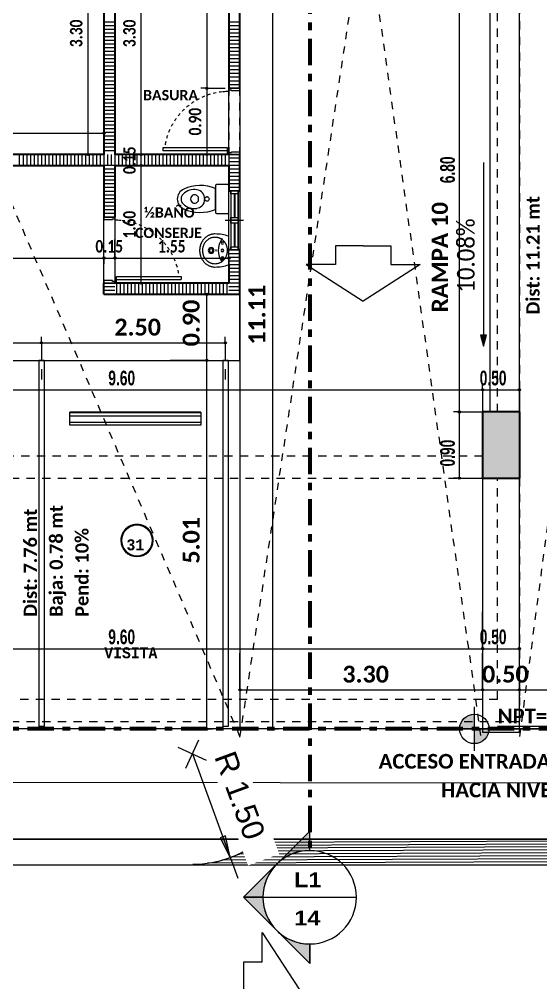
# Model space of a CAD drawing. Header units: metres. Extents: x -144 to 1000, y -717 to 29.
# Drawn here: x 233.4 to 240.49, y -574.98 to -561.88 of the extents above; entities that cross this region are included whole.
import ezdxf

# ---------------------------------------------------------------- set-up
doc = ezdxf.new("R2010")
doc.units = ezdxf.units.M
for name, pattern in [('Basculante', [0.11625, 0.075, -0.04125]), ('basculante modificado', [0.18, 0.1125, -0.0675]), ('Dash Dot 3_16_', [0.595313, 0.357187, -0.119063, 0, -0.119063]), ('Derribado', [0.36, 0.24, -0.12]), ('Trazo', [0.45, 0.225, -0.225])]:
    doc.linetypes.add(name, pattern=pattern)
doc.layers.get('0').update_dxf_attribs({"color": 1})
for name, color, linetype, lineweight in [('A-ANNO-DIMS', 1, 'Continuous', 9), ('A-DETL', 1, 'Continuous', 9), ('A-DETL-GENF', 1, 'Continuous', 9), ('A-DETL-THIN', 1, 'Continuous', 9), ('A-DOOR', 1, 'Continuous', 9), ('A-DOOR-FRAM', 1, 'Continuous', 9), ('A-DOOR-HDLN', 1, 'Trazo', 20), ('A-FLOR', 2, 'Continuous', 9), ('A-GLAZ', 1, 'Continuous', 9), ('A-WALL', 4, 'Continuous', 9), ('C-PRKG', 2, 'Continuous', 9), ('G-ANNO-DIMS', 1, 'Continuous', 9), ('G-ANNO-SYMB', 1, 'Continuous', 9), ('G-ANNO-TEXT', 2, 'Continuous', 9), ('P-SANR-FIXT', 1, 'Continuous', 9), ('S-COLS', 7, 'Continuous', 9)]:
    doc.layers.add(name, color=color, linetype=linetype, lineweight=lineweight)
doc.layers.add('A-WALL-PATT', color=7, linetype='Continuous', lineweight=35, true_color=0x9c9c9c)
doc.styles.add('Arial Black', font='', dxfattribs={"height": 0.15})
doc.styles.add('Arial_1', font='arial.ttf', dxfattribs={"height": 0.132717})
doc.styles.add('Britannic Bold_B_3', font='', dxfattribs={"width": 0.7})
doc.styles.add('Calibri', font='calibri.ttf', dxfattribs={"width": 0.9, "height": 0.24})
doc.styles.add('Calibri_B', font='calibrib.ttf', dxfattribs={"height": 0.165})
doc.styles.add('Calibri_B_10', font='calibrib.ttf', dxfattribs={"width": 0.8, "height": 0.17})
doc.styles.add('Calibri_B_2', font='calibrib.ttf', dxfattribs={"height": 0.135})
doc.styles.add('Calibri_B_3', font='calibrib.ttf', dxfattribs={"height": 0.15})
doc.styles.add('Calibri_B_5', font='calibrib.ttf', dxfattribs={"height": 0.66})
doc.styles.add('Calibri_B_8', font='calibrib.ttf', dxfattribs={"height": 0.9})
doc.styles.add('Courier New_B', font='courbd.ttf', dxfattribs={"height": 0.1125})
doc.styles.get('Arial Black').set_extended_font_data('Arial Black')
doc.styles.get('Britannic Bold_B_3').set_extended_font_data('Britannic Bold', bold=True)

# ---------------------------------------------------------------- blocks, each defined once
blk = doc.blocks.new('W')
at = {"layer": 'A-ANNO-DIMS', "lineweight": 25}
h = blk.add_hatch(color=256, dxfattribs=at)
edge = h.paths.add_edge_path()
edge.add_arc((233.448, -501.305), 0.015, 0, 360)
h = blk.add_hatch(color=256, dxfattribs=at)
edge = h.paths.add_edge_path()
edge.add_arc((233.448, -501.305), 0.015, 0, 360)
h = blk.add_hatch(color=256, dxfattribs=at)
edge = h.paths.add_edge_path()
edge.add_arc((232.049, -501.915), 0.015, 0, 360)
h = blk.add_hatch(color=256, dxfattribs=at)
edge = h.paths.add_edge_path()
edge.add_arc((231.833, -502.205), 0.015, 0, 360)
h = blk.add_hatch(color=256, dxfattribs=at)
edge = h.paths.add_edge_path()
edge.add_arc((232.557, -502.205), 0.015, 0, 360)
h = blk.add_hatch(color=256, dxfattribs=at)
edge = h.paths.add_edge_path()
edge.add_arc((232.557, -502.205), 0.015, 0, 360)
h = blk.add_hatch(color=256, dxfattribs=at)
edge = h.paths.add_edge_path()
edge.add_arc((233.448, -502.205), 0.015, 0, 360)
h = blk.add_hatch(color=256, dxfattribs=at)
edge = h.paths.add_edge_path()
edge.add_arc((232.557, -502.355), 0.015, 0, 360)
h = blk.add_hatch(color=256, dxfattribs=at)
edge = h.paths.add_edge_path()
edge.add_arc((232.557, -502.355), 0.015, 0, 360)
h = blk.add_hatch(color=256, dxfattribs=at)
edge = h.paths.add_edge_path()
edge.add_arc((232.049, -503.613), 0.015, 0, 360)
h = blk.add_hatch(color=256, dxfattribs=at)
edge = h.paths.add_edge_path()
edge.add_arc((232.049, -503.613), 0.015, 0, 360)
h = blk.add_hatch(color=256, dxfattribs=at)
edge = h.paths.add_edge_path()
edge.add_arc((232.199, -503.613), 0.015, 0, 360)
h = blk.add_hatch(color=256, dxfattribs=at)
edge = h.paths.add_edge_path()
edge.add_arc((232.199, -503.613), 0.015, 0, 360)
h = blk.add_hatch(color=256, dxfattribs=at)
edge = h.paths.add_edge_path()
edge.add_arc((233.749, -503.613), 0.015, 0, 360)
h = blk.add_hatch(color=256, dxfattribs=at)
edge = h.paths.add_edge_path()
edge.add_arc((232.557, -503.955), 0.015, 0, 360)
at = {"layer": 'A-ANNO-DIMS', "lineweight": 25, "true_color": 0x004080}
h = blk.add_hatch(color=156, dxfattribs=at)
edge = h.paths.add_edge_path()
edge.add_arc((233.448, -504.105), 0.015, 0, 360)
h = blk.add_hatch(color=156, dxfattribs=at)
edge = h.paths.add_edge_path()
edge.add_arc((231.199, -504.766), 0.015, 0, 360)
h = blk.add_hatch(color=156, dxfattribs=at)
edge = h.paths.add_edge_path()
edge.add_arc((231.199, -504.766), 0.015, 0, 360)
h = blk.add_hatch(color=156, dxfattribs=at)
edge = h.paths.add_edge_path()
edge.add_arc((233.699, -504.766), 0.015, 0, 360)
h = blk.add_hatch(color=156, dxfattribs=at)
edge = h.paths.add_edge_path()
edge.add_arc((233.448, -505.005), 0.015, 0, 360)
h = blk.add_hatch(color=156, dxfattribs=at)
edge = h.paths.add_edge_path()
edge.add_arc((233.448, -505.005), 0.015, 0, 360)
at = {"layer": 'A-ANNO-DIMS', "lineweight": 25, "true_color": 0x00592d}
h = blk.add_hatch(color=118, dxfattribs=at)
edge = h.paths.add_edge_path()
edge.add_arc((237.199, -505.404), 0.015, 0, 360)
h = blk.add_hatch(color=118, dxfattribs=at)
edge = h.paths.add_edge_path()
edge.add_arc((237.199, -505.404), 0.015, 0, 360)
h = blk.add_hatch(color=118, dxfattribs=at)
edge = h.paths.add_edge_path()
edge.add_arc((237.699, -505.404), 0.015, 0, 360)
h = blk.add_hatch(color=118, dxfattribs=at)
edge = h.paths.add_edge_path()
edge.add_arc((236.881, -505.706), 0.015, 0, 360)
h = blk.add_hatch(color=118, dxfattribs=at)
edge = h.paths.add_edge_path()
edge.add_arc((236.881, -505.706), 0.015, 0, 360)
h = blk.add_hatch(color=118, dxfattribs=at)
edge = h.paths.add_edge_path()
edge.add_arc((236.881, -506.606), 0.015, 0, 360)
h = blk.add_hatch(color=118, dxfattribs=at)
edge = h.paths.add_edge_path()
edge.add_arc((237.199, -508.924), 0.015, 0, 360)
h = blk.add_hatch(color=118, dxfattribs=at)
edge = h.paths.add_edge_path()
edge.add_arc((237.199, -508.924), 0.015, 0, 360)
h = blk.add_hatch(color=118, dxfattribs=at)
edge = h.paths.add_edge_path()
edge.add_arc((237.699, -508.924), 0.015, 0, 360)
at = {"layer": 'A-ANNO-DIMS', "lineweight": 25, "true_color": 0x004080}
h = blk.add_hatch(color=156, dxfattribs=at)
edge = h.paths.add_edge_path()
edge.add_arc((233.899, -509.484), 0.015, 0, 360)
h = blk.add_hatch(color=156, dxfattribs=at)
edge = h.paths.add_edge_path()
edge.add_arc((237.199, -509.484), 0.015, 0, 360)
h = blk.add_hatch(color=156, dxfattribs=at)
edge = h.paths.add_edge_path()
edge.add_arc((237.199, -509.484), 0.015, 0, 360)
h = blk.add_hatch(color=156, dxfattribs=at)
edge = h.paths.add_edge_path()
edge.add_arc((237.699, -509.484), 0.015, 0, 360)
h = blk.add_hatch(color=156, dxfattribs=at)
edge = h.paths.add_edge_path()
edge.add_arc((237.699, -509.484), 0.015, 0, 360)
h = blk.add_hatch(color=156, dxfattribs=at)
edge = h.paths.add_edge_path()
edge.add_arc((233.448, -510.015), 0.015, 0, 360)
h = blk.add_hatch(color=156, dxfattribs=at)
edge = h.paths.add_edge_path()
edge.add_arc((234.344, -510.015), 0.015, 0, 360)
at = {"layer": 'A-ANNO-DIMS'}
blk.add_hatch(color=256, dxfattribs=at).paths.add_polyline_path([(233.768, -511.764), (233.702, -511.468), (233.628, -511.496)])
at = {"layer": 'G-ANNO-DIMS'}
blk.add_hatch(color=256, dxfattribs=at).paths.add_polyline_path([(237.21, -504.812), (237.25, -504.662), (237.17, -504.662)])
h = blk.add_hatch(color=256, dxfattribs=at)
edge = h.paths.add_edge_path()
edge.add_line((237.086, -510.015), (236.886, -510.015))
edge.add_arc((237.086, -510.015), 0.2, 90, 180, ccw=False)
edge.add_line((237.086, -509.815), (237.086, -510.015))
h = blk.add_hatch(color=256, dxfattribs=at)
edge = h.paths.add_edge_path()
edge.add_line((237.086, -510.015), (237.286, -510.015))
edge.add_arc((237.086, -510.015), 0.2, 270, 360, ccw=False)
edge.add_line((237.086, -510.215), (237.086, -510.015))
at = {"layer": 'G-ANNO-SYMB'}
h = blk.add_hatch(color=256, dxfattribs=at)
edge = h.paths.add_edge_path()
edge.add_line((234.421, -511.832), (234.847, -511.406))
edge.add_line((234.847, -511.406), (234.847, -511.668))
edge.add_arc((234.847, -512.304), 0.636, 90, 132.0784)
h = blk.add_hatch(color=256, dxfattribs=at)
edge = h.paths.add_edge_path()
edge.add_arc((234.847, -512.304), 0.635, 135, 180)
edge.add_line((234.212, -512.304), (233.949, -512.304))
edge.add_line((233.949, -512.304), (234.398, -511.855))
h = blk.add_hatch(color=256, dxfattribs=at)
edge = h.paths.add_edge_path()
edge.add_line((234.398, -512.753), (233.949, -512.304))
edge.add_line((233.949, -512.304), (234.212, -512.304))
edge.add_arc((234.847, -512.304), 0.635, 180, 225)
h = blk.add_hatch(color=256, dxfattribs=at)
edge = h.paths.add_edge_path()
edge.add_arc((234.847, -512.304), 0.636, 227.9216, 270)
edge.add_line((234.847, -512.94), (234.847, -513.202))
edge.add_line((234.847, -513.202), (234.421, -512.776))
at = {"layer": 'S-COLS', "true_color": 0x5b5b5b}
h = blk.add_hatch(color=251, dxfattribs=at)
h.paths.add_polyline_path([(219.399, -506.606), (219.899, -506.606), (219.899, -505.706), (219.399, -505.706), (219.399, -506.241)])
h.paths.add_polyline_path([(237.699, -506.606), (237.699, -505.706), (237.199, -505.706), (237.199, -506.606)])
h.paths.add_polyline_path([(227.249, -506.606), (227.599, -506.606), (227.599, -505.706), (227.099, -505.706), (227.099, -506.606)])
h.paths.add_polyline_path([(227.099, -498.906), (227.599, -498.906), (227.599, -498.006), (227.099, -498.006), (227.099, -498.906)])
h.paths.add_polyline_path([(219.899, -498.906), (219.899, -498.206), (219.399, -498.206), (219.399, -498.906)])
h.paths.add_polyline_path([(237.299, -498.906), (237.699, -498.905), (237.699, -498.206), (237.299, -498.206), (237.299, -498.905)])
h.paths.add_polyline_path([(225.299, -498.906), (225.299, -498.906), (225.299, -498.406), (223.599, -498.406), (223.599, -496.256), (225.299, -496.256), (225.299, -495.756), (223.299, -495.756), (223.299, -498.906)])
h.paths.add_polyline_path([(233.899, -498.906), (233.899, -495.756), (233.399, -495.756), (233.399, -498.906), (233.899, -498.906)])
h.paths.add_polyline_path([(227.599, -496.656), (227.599, -495.756), (227.099, -495.756), (227.099, -496.656)])
h.paths.add_polyline_path([(219.399, -496.456), (219.899, -496.456), (219.899, -495.755), (219.399, -495.755)])
h.paths.add_polyline_path([(237.299, -496.456), (237.699, -496.456), (237.699, -495.755), (237.299, -495.756)])
h.paths.add_polyline_path([(237.199, -487.756), (237.699, -487.756), (237.699, -486.856), (237.199, -486.856)])
at = {"layer": 'A-ANNO-DIMS'}
for p, q in [((231.833, -502.205), (231.833, -498.906)), ((232.557, -502.205), (232.557, -498.906)), ((233.448, -498.906), (233.448, -501.305)), ((233.448, -501.305), (233.368, -501.305)), ((233.448, -501.305), (233.368, -501.305)), ((233.448, -501.305), (233.698, -501.305)), ((233.448, -501.305), (233.448, -502.205)), ((233.448, -501.305), (233.698, -501.305)), ((232.049, -501.915), (232.049, -501.665)), ((228.849, -501.915), (232.049, -501.915)), ((232.049, -501.915), (232.049, -501.995)), ((231.833, -502.205), (231.583, -502.205)), ((231.833, -502.205), (231.913, -502.205)), ((232.557, -502.205), (232.307, -502.205)), ((232.557, -502.205), (232.307, -502.205)), ((232.557, -502.355), (232.557, -502.205)), ((232.557, -502.205), (232.637, -502.205)), ((232.557, -502.205), (232.637, -502.205)), ((233.448, -502.205), (233.368, -502.205)), ((233.448, -502.205), (233.698, -502.205)), ((232.557, -502.355), (232.307, -502.355)), ((232.557, -502.355), (232.307, -502.355)), ((232.557, -503.955), (232.557, -502.355)), ((232.557, -502.355), (232.637, -502.355)), ((232.557, -502.355), (232.637, -502.355)), ((232.049, -503.613), (232.049, -503.363)), ((232.049, -503.613), (232.049, -503.363)), ((232.199, -503.613), (232.199, -503.363)), ((232.199, -503.613), (232.199, -503.363)), ((233.749, -503.613), (233.749, -503.363)), ((227.249, -503.613), (232.049, -503.613)), ((232.049, -503.613), (232.049, -503.693)), ((232.049, -503.613), (232.199, -503.613)), ((232.049, -503.613), (232.049, -503.693)), ((232.199, -503.613), (233.749, -503.613)), ((232.199, -503.613), (232.199, -503.693)), ((232.199, -503.613), (232.199, -503.693)), ((233.749, -503.613), (233.749, -503.693)), ((232.557, -503.955), (232.307, -503.955)), ((232.557, -503.955), (232.637, -503.955)), ((233.163, -510.548), (233.341, -510.163)), ((233.444, -510.445), (233.059, -510.266)), ((233.252, -510.355), (233.872, -512.045)), ((233.702, -511.468), (233.628, -511.496)), ((233.628, -511.496), (233.768, -511.764)), ((233.768, -511.764), (233.702, -511.468))]:
    blk.add_line(p, q, dxfattribs=at)
at = {"layer": 'A-ANNO-DIMS', "color": 156, "true_color": 0x004080}
for p, q in [((234.344, -510.015), (234.344, -498.906)), ((233.448, -504.105), (232.948, -504.105)), ((233.448, -505.005), (233.448, -504.105)), ((233.448, -504.105), (233.528, -504.105)), ((231.199, -504.766), (231.199, -504.686)), ((231.199, -504.766), (231.199, -504.686)), ((233.699, -504.766), (233.699, -504.686)), ((228.699, -504.766), (231.199, -504.766)), ((231.199, -504.766), (233.699, -504.766)), ((233.448, -505.005), (232.948, -505.005)), ((233.448, -505.005), (232.948, -505.005)), ((233.448, -510.015), (233.448, -505.005)), ((233.448, -505.005), (233.528, -505.005)), ((233.448, -505.005), (233.528, -505.005)), ((233.899, -509.484), (233.899, -508.984)), ((237.199, -509.484), (237.199, -508.984)), ((237.199, -509.484), (237.199, -508.984)), ((237.699, -509.484), (237.699, -508.984)), ((237.699, -509.484), (237.699, -508.984)), ((233.899, -509.484), (237.199, -509.484)), ((233.899, -509.484), (233.899, -509.564)), ((237.199, -509.484), (237.199, -509.564)), ((237.199, -509.484), (237.699, -509.484)), ((237.199, -509.484), (237.199, -509.564)), ((237.699, -509.484), (237.699, -509.564)), ((237.699, -509.484), (240.355, -509.484)), ((237.699, -509.484), (237.699, -509.564)), ((233.448, -510.015), (232.948, -510.015)), ((233.448, -510.015), (233.528, -510.015)), ((234.344, -510.015), (233.844, -510.015)), ((234.344, -510.015), (234.424, -510.015))]:
    blk.add_line(p, q, dxfattribs=at)
at = {"layer": 'A-ANNO-DIMS', "color": 118, "true_color": 0x00592d}
for p, q in [((236.881, -498.906), (236.881, -505.706)), ((237.199, -505.404), (237.199, -505.324)), ((237.199, -505.404), (237.199, -505.324)), ((237.699, -505.404), (237.699, -505.324)), ((227.599, -505.404), (237.199, -505.404)), ((237.199, -505.404), (237.199, -505.904)), ((237.199, -505.404), (237.699, -505.404)), ((237.199, -505.404), (237.199, -505.904)), ((237.699, -505.404), (237.699, -505.904)), ((236.881, -505.706), (236.801, -505.706)), ((236.881, -505.706), (236.801, -505.706)), ((236.881, -505.706), (237.381, -505.706)), ((236.881, -505.706), (236.881, -506.606)), ((236.881, -505.706), (237.381, -505.706)), ((236.881, -506.606), (236.801, -506.606)), ((236.881, -506.606), (237.381, -506.606)), ((237.199, -508.924), (237.199, -508.424)), ((237.199, -508.924), (237.199, -508.424)), ((237.699, -508.924), (237.699, -508.424)), ((227.599, -508.924), (237.199, -508.924)), ((237.199, -508.924), (237.199, -509.004)), ((237.199, -508.924), (237.699, -508.924)), ((237.199, -508.924), (237.199, -509.004)), ((237.699, -508.924), (237.699, -509.004))]:
    blk.add_line(p, q, dxfattribs=at)
at = {"layer": 'A-ANNO-DIMS', "color": 156, "linetype": 'Derribado', "true_color": 0x004080}
for p, q in [((231.199, -504.766), (231.199, -505.266)), ((231.199, -504.766), (231.199, -505.266)), ((233.699, -504.766), (233.699, -505.266))]:
    blk.add_line(p, q, dxfattribs=at)
at = {"layer": 'A-ANNO-DIMS', "color": 5, "true_color": 0x0000ff}
blk.add_line((242.494, -510.755), (211.632, -510.73), dxfattribs=at)
at = {"layer": 'A-ANNO-DIMS', "lineweight": 25}
for centre in [(233.448, -501.305), (233.448, -501.305), (232.049, -501.915), (231.833, -502.205), (232.557, -502.205), (232.557, -502.205), (233.448, -502.205), (232.557, -502.355), (232.557, -502.355), (232.049, -503.613), (232.049, -503.613), (232.199, -503.613), (232.199, -503.613), (233.749, -503.613), (232.557, -503.955)]:
    blk.add_circle(centre, 0.015, dxfattribs=at)
at = {"layer": 'A-ANNO-DIMS', "color": 156, "lineweight": 25, "true_color": 0x004080}
for centre in [(233.448, -504.105), (231.199, -504.766), (231.199, -504.766), (233.699, -504.766), (233.448, -505.005), (233.448, -505.005), (233.899, -509.484), (237.199, -509.484), (237.199, -509.484), (237.699, -509.484), (237.699, -509.484), (233.448, -510.015), (234.344, -510.015)]:
    blk.add_circle(centre, 0.015, dxfattribs=at)
at = {"layer": 'A-ANNO-DIMS', "color": 118, "lineweight": 25, "true_color": 0x00592d}
for centre in [(237.199, -505.404), (237.199, -505.404), (237.699, -505.404), (236.881, -505.706), (236.881, -505.706), (236.881, -506.606), (237.199, -508.924), (237.199, -508.924), (237.699, -508.924)]:
    blk.add_circle(centre, 0.015, dxfattribs=at)
at = {"layer": 'A-ANNO-DIMS'}
blk.add_arc((233.252, -510.355), 1.5, 278.6853, 301.6036, dxfattribs=at)
at = {"layer": 'A-DETL', "color": 9, "linetype": 'Basculante', "true_color": 0xc0c0c0}
for p, q in [((233.899, -510.128), (235.599, -498.916)), ((235.599, -498.916), (237.173, -510.116)), ((239.179, -498.916), (237.699, -510.127)), ((233.899, -510.116), (230.574, -502.355))]:
    blk.add_line(p, q, dxfattribs=at)
at = {"layer": 'A-DETL', "color": 7, "linetype": 'basculante modificado'}
for p, q in [((237.399, -505.706), (237.399, -498.906)), ((237.699, -498.906), (237.699, -505.706)), ((237.199, -506.306), (227.599, -506.306)), ((227.598, -506.606), (237.199, -506.606)), ((237.399, -509.616), (237.399, -506.606)), ((237.699, -506.606), (237.699, -509.916)), ((237.399, -509.616), (227.599, -509.616)), ((227.598, -509.916), (237.699, -509.916))]:
    blk.add_line(p, q, dxfattribs=at)
at = {"layer": 'A-DETL', "color": 7, "linetype": 'Dash Dot 3_16_', "lineweight": 70}
blk.add_line((242.494, -510.015), (211.633, -510.015), dxfattribs=at)
at = {"layer": 'A-DETL', "color": 253, "true_color": 0xb6b6b6}
for p, q in [((241.723, -511.645), (233.958, -511.679)), ((241.661, -511.605), (234.029, -511.638)), ((241.604, -511.565), (234.092, -511.598)), ((241.553, -511.526), (234.148, -511.558)), ((241.97, -511.765), (233.655, -511.8)), ((241.873, -511.724), (233.779, -511.76)), ((241.793, -511.685), (233.876, -511.719)), ((242.091, -511.804), (233.459, -511.841))]:
    blk.add_line(p, q, dxfattribs=at)
at = {"layer": 'A-DETL-GENF', "linetype": 'Basculante'}
for p, q in [((233.899, -501.305), (233.749, -501.305)), ((233.749, -501.305), (233.749, -502.205)), ((233.899, -502.205), (233.899, -501.305)), ((233.749, -502.205), (233.899, -502.205)), ((232.049, -503.955), (232.049, -503.055)), ((232.049, -503.055), (232.199, -503.055)), ((232.199, -503.055), (232.199, -503.955)), ((232.199, -503.955), (232.049, -503.955))]:
    blk.add_line(p, q, dxfattribs=at)
at = {"layer": 'A-DETL-GENF', "lineweight": 25}
for p, q in [((233.774, -502.7), (233.874, -502.7)), ((233.774, -502.74), (233.774, -502.7)), ((233.874, -502.74), (233.774, -502.74)), ((233.874, -502.7), (233.874, -502.74)), ((233.774, -503.06), (233.874, -503.06)), ((233.774, -503.1), (233.774, -503.06)), ((233.774, -503.1), (233.874, -503.1)), ((233.774, -503.14), (233.774, -503.1)), ((233.874, -503.1), (233.774, -503.1)), ((233.874, -503.06), (233.874, -503.1)), ((233.874, -503.1), (233.874, -503.14)), ((233.874, -503.14), (233.774, -503.14)), ((233.774, -503.46), (233.874, -503.46)), ((233.774, -503.5), (233.774, -503.46)), ((233.874, -503.5), (233.774, -503.5)), ((233.874, -503.46), (233.874, -503.5))]:
    blk.add_line(p, q, dxfattribs=at)
at = {"layer": 'A-DETL-GENF'}
for p, q in [((233.774, -502.74), (233.774, -503.06)), ((233.819, -502.74), (233.819, -503.06)), ((233.829, -502.74), (233.829, -503.06)), ((233.874, -502.74), (233.874, -503.06)), ((233.774, -503.14), (233.774, -503.46)), ((233.819, -503.14), (233.819, -503.46)), ((233.829, -503.14), (233.829, -503.46)), ((233.874, -503.14), (233.874, -503.46)), ((235.574, -503.449), (235.199, -503.449)), ((235.199, -503.449), (235.199, -503.699)), ((235.574, -503.449), (235.949, -503.449)), ((235.949, -503.449), (235.949, -503.699)), ((235.199, -503.699), (234.799, -503.699)), ((234.799, -503.699), (235.574, -504.199)), ((236.349, -503.699), (235.574, -504.199)), ((235.949, -503.699), (236.349, -503.699)), ((234.201, -513.181), (234.199, -512.781)), ((234.199, -512.781), (234.702, -513.554)), ((233.951, -513.182), (234.201, -513.181)), ((233.952, -513.557), (233.951, -513.182))]:
    blk.add_line(p, q, dxfattribs=at)
at = {"layer": 'A-DETL-THIN'}
for p, q in [((237.299, -498.906), (237.299, -505.706)), ((237.699, -505.706), (237.699, -498.906)), ((232.049, -502.355), (227.249, -502.355)), ((232.049, -504.105), (232.049, -502.355)), ((233.899, -504.105), (232.049, -504.105)), ((233.899, -505.005), (233.899, -504.105)), ((228.699, -505.005), (233.899, -505.005)), ((237.299, -505.706), (237.699, -505.706)), ((237.199, -506.606), (237.199, -510.057)), ((237.699, -506.606), (237.199, -506.606)), ((237.699, -510.057), (237.699, -506.606)), ((237.199, -510.057), (237.699, -510.057)), ((211.219, -511.511), (243.752, -511.511)), ((211.219, -511.861), (243.752, -511.861))]:
    blk.add_line(p, q, dxfattribs=at)
blk.add_arc((233.252, -510.355), 1.5, 270.25, 309.6325, dxfattribs=at)
at = {"layer": 'A-DOOR', "lineweight": 15}
for p, q in [((232.849, -502.115), (232.849, -502.155)), ((233.729, -502.115), (232.849, -502.115)), ((233.739, -502.155), (232.849, -502.155)), ((233.729, -502.19), (233.729, -502.115)), ((233.739, -502.19), (233.729, -502.19)), ((233.739, -502.205), (233.739, -502.19)), ((232.209, -503.905), (233.099, -503.905)), ((232.219, -503.865), (233.099, -503.865)), ((232.219, -503.94), (232.219, -503.865)), ((233.099, -503.865), (233.099, -503.905)), ((232.209, -503.94), (232.219, -503.94)), ((232.209, -503.955), (232.209, -503.94))]:
    blk.add_line(p, q, dxfattribs=at)
at = {"layer": 'A-DOOR'}
for p, q in [((233.749, -502.205), (233.899, -502.205)), ((232.199, -503.955), (232.049, -503.955))]:
    blk.add_line(p, q, dxfattribs=at)
for centre, start, end in [((233.747, -502.23), 111.8777, 114.5395), ((233.747, -502.23), 106.5629, 109.2191), ((233.747, -502.23), 101.2538, 103.9081), ((233.747, -502.23), 95.9429, 98.5991), ((233.747, -502.23), 90, 95.1398), ((233.747, -502.23), 127.9295, 130.6298), ((233.747, -502.23), 122.5538, 125.2378), ((233.747, -502.23), 117.2056, 119.8767), ((233.747, -502.23), 138.7903, 141.5328), ((233.747, -502.23), 133.3395, 136.0594), ((233.747, -502.23), 149.8378, 152.634), ((233.747, -502.23), 144.2878, 147.0559), ((233.747, -502.23), 161.1143, 164.1684), ((233.747, -502.23), 155.4451, 158.2717), ((233.747, -502.23), 166.8489, 169.7418), ((233.747, -502.23), 166.8489, 169.7418), ((232.2, -503.98), 84.8602, 90), ((232.2, -503.98), 81.4009, 84.0571), ((232.2, -503.98), 76.0919, 78.7462), ((232.2, -503.98), 70.7809, 73.4371), ((232.2, -503.98), 65.4605, 68.1223), ((232.2, -503.98), 60.1233, 62.7944), ((232.2, -503.98), 54.7622, 57.4462), ((232.2, -503.98), 49.3702, 52.0705), ((232.2, -503.98), 43.9406, 46.6605), ((232.2, -503.98), 38.4672, 41.2097), ((232.2, -503.98), 32.9441, 35.7122), ((232.2, -503.98), 27.366, 30.1622), ((232.2, -503.98), 21.7283, 24.5549), ((232.2, -503.98), 15.8316, 18.8857), ((232.2, -503.98), 10.2582, 13.1511), ((232.2, -503.98), 10.2582, 13.1511)]:
    blk.add_arc(centre, 0.881, start, end, dxfattribs=at)
at = {"layer": 'A-DOOR-FRAM'}
for p, q in [((233.749, -501.305), (233.899, -501.305)), ((233.749, -501.33), (233.749, -501.305)), ((233.784, -501.33), (233.749, -501.33)), ((233.784, -501.34), (233.784, -501.33)), ((233.899, -501.34), (233.784, -501.34)), ((233.899, -501.305), (233.899, -501.34)), ((233.749, -502.18), (233.784, -502.18)), ((233.749, -502.205), (233.749, -502.18)), ((233.899, -502.205), (233.749, -502.205)), ((233.784, -502.17), (233.899, -502.17)), ((233.784, -502.18), (233.784, -502.17)), ((233.899, -502.17), (233.899, -502.205)), ((232.049, -503.055), (232.049, -503.09)), ((232.199, -503.055), (232.049, -503.055)), ((232.049, -503.09), (232.164, -503.09)), ((232.164, -503.09), (232.164, -503.08)), ((232.164, -503.08), (232.199, -503.08)), ((232.199, -503.08), (232.199, -503.055)), ((232.049, -503.92), (232.049, -503.955)), ((232.164, -503.92), (232.049, -503.92)), ((232.164, -503.93), (232.164, -503.92)), ((232.049, -503.955), (232.199, -503.955)), ((232.199, -503.93), (232.164, -503.93)), ((232.199, -503.955), (232.199, -503.93))]:
    blk.add_line(p, q, dxfattribs=at)
at = {"layer": 'A-DOOR-HDLN'}
for p, q in [((233.899, -501.305), (233.749, -501.305)), ((232.049, -503.055), (232.199, -503.055))]:
    blk.add_line(p, q, dxfattribs=at)
at = {"layer": 'A-FLOR'}
for p, q in [((233.899, -504.105), (233.899, -510.015)), ((240.319, -510.015), (213.234, -510.015)), ((211.219, -511.515), (243.752, -511.515))]:
    blk.add_line(p, q, dxfattribs=at)
at = {"layer": 'A-GLAZ'}
for p, q in [((233.874, -502.7), (233.774, -502.7)), ((233.774, -502.7), (233.774, -503.1)), ((233.874, -503.1), (233.874, -502.7)), ((233.699, -503.1), (233.949, -503.1)), ((233.874, -503.1), (233.774, -503.1)), ((233.774, -503.1), (233.774, -503.5)), ((233.874, -503.1), (233.774, -503.1)), ((233.874, -503.5), (233.874, -503.1)), ((233.874, -503.5), (233.774, -503.5))]:
    blk.add_line(p, q, dxfattribs=at)
at = {"layer": 'A-WALL', "lineweight": 35}
for p, q in [((232.049, -498.906), (232.049, -502.205)), ((232.199, -498.906), (232.199, -502.205)), ((233.749, -498.905), (233.749, -501.305)), ((233.899, -501.305), (233.899, -498.905)), ((232.049, -502.205), (228.874, -502.205)), ((233.749, -502.205), (232.199, -502.205)), ((233.899, -502.7), (233.899, -502.205)), ((228.874, -502.355), (232.049, -502.355)), ((232.049, -502.355), (232.049, -503.055)), ((232.199, -502.355), (233.749, -502.355)), ((232.199, -502.355), (232.199, -503.055)), ((233.749, -502.355), (233.749, -502.7)), ((233.749, -502.7), (233.774, -502.7)), ((233.874, -502.7), (233.899, -502.7)), ((233.774, -503.5), (233.749, -503.5)), ((233.899, -503.5), (233.874, -503.5)), ((233.899, -504.105), (233.899, -503.5)), ((233.749, -503.705), (233.749, -503.955)), ((232.049, -504.105), (232.049, -503.955)), ((233.749, -503.955), (232.199, -503.955)), ((232.049, -504.105), (233.899, -504.105))]:
    blk.add_line(p, q, dxfattribs=at)
at = {"layer": 'A-WALL'}
for p, q in [((233.749, -502.18), (233.749, -501.33)), ((233.899, -501.34), (233.899, -502.17)), ((233.749, -503.315), (233.749, -502.7)), ((233.899, -502.7), (233.899, -503.5)), ((232.049, -503.92), (232.049, -503.09)), ((232.199, -503.08), (232.199, -503.93))]:
    blk.add_line(p, q, dxfattribs=at)
at = {"layer": 'A-WALL-PATT', "color": 8, "lineweight": 5, "true_color": 0x727272}
for p, q in [((232.199, -500.406), (232.049, -500.406)), ((232.199, -500.456), (232.049, -500.456)), ((232.199, -500.506), (232.049, -500.506)), ((233.899, -500.406), (233.749, -500.406)), ((233.899, -500.456), (233.749, -500.456)), ((233.899, -500.506), (233.749, -500.506)), ((232.199, -500.556), (232.049, -500.556)), ((232.199, -500.606), (232.049, -500.606)), ((233.899, -500.556), (233.749, -500.556)), ((233.899, -500.606), (233.749, -500.606)), ((232.199, -500.656), (232.049, -500.656)), ((232.199, -500.706), (232.049, -500.706)), ((232.199, -500.756), (232.049, -500.756)), ((233.899, -500.656), (233.749, -500.656)), ((233.899, -500.706), (233.749, -500.706)), ((233.899, -500.756), (233.749, -500.756)), ((232.199, -500.806), (232.049, -500.806)), ((232.199, -500.856), (232.049, -500.856)), ((232.199, -500.906), (232.049, -500.906)), ((233.899, -500.806), (233.749, -500.806)), ((233.899, -500.856), (233.749, -500.856)), ((233.899, -500.906), (233.749, -500.906)), ((232.199, -500.956), (232.049, -500.956)), ((232.199, -501.006), (232.049, -501.006)), ((233.899, -500.956), (233.749, -500.956)), ((233.899, -501.006), (233.749, -501.006)), ((232.199, -501.056), (232.049, -501.056)), ((232.199, -501.106), (232.049, -501.106)), ((232.199, -501.156), (232.049, -501.156)), ((233.899, -501.056), (233.749, -501.056)), ((233.899, -501.106), (233.749, -501.106)), ((233.899, -501.156), (233.749, -501.156)), ((232.199, -501.206), (232.049, -501.206)), ((232.199, -501.256), (232.049, -501.256)), ((233.899, -501.206), (233.749, -501.206)), ((233.899, -501.256), (233.749, -501.256)), ((232.199, -501.306), (232.049, -501.306)), ((232.199, -501.356), (232.049, -501.356)), ((232.199, -501.406), (232.049, -501.406)), ((232.199, -501.456), (232.049, -501.456)), ((232.199, -501.506), (232.049, -501.506)), ((232.199, -501.556), (232.049, -501.556)), ((232.199, -501.606), (232.049, -501.606)), ((232.199, -501.656), (232.049, -501.656)), ((232.199, -501.706), (232.049, -501.706)), ((232.199, -501.756), (232.049, -501.756)), ((232.199, -501.806), (232.049, -501.806)), ((232.199, -501.856), (232.049, -501.856)), ((232.199, -501.906), (232.049, -501.906)), ((232.199, -501.956), (232.049, -501.956)), ((232.199, -502.006), (232.049, -502.006)), ((232.199, -502.056), (232.049, -502.056)), ((230.899, -502.205), (230.899, -502.355)), ((230.949, -502.205), (230.949, -502.355)), ((230.999, -502.205), (230.999, -502.355)), ((231.049, -502.205), (231.049, -502.355)), ((231.099, -502.205), (231.099, -502.355)), ((231.149, -502.205), (231.149, -502.355)), ((231.199, -502.205), (231.199, -502.355)), ((231.249, -502.205), (231.249, -502.355)), ((231.299, -502.205), (231.299, -502.355)), ((231.349, -502.205), (231.349, -502.355)), ((231.399, -502.205), (231.399, -502.355)), ((231.449, -502.205), (231.449, -502.355)), ((231.499, -502.205), (231.499, -502.355)), ((231.549, -502.205), (231.549, -502.355)), ((231.599, -502.205), (231.599, -502.355)), ((231.649, -502.205), (231.649, -502.355)), ((231.699, -502.205), (231.699, -502.355)), ((231.749, -502.205), (231.749, -502.355)), ((231.799, -502.205), (231.799, -502.355)), ((231.849, -502.205), (231.849, -502.355)), ((231.899, -502.205), (231.899, -502.355)), ((231.949, -502.205), (231.949, -502.355)), ((231.999, -502.205), (231.999, -502.355)), ((232.199, -502.106), (232.049, -502.106)), ((232.199, -502.156), (232.049, -502.156)), ((232.049, -502.205), (232.049, -502.355)), ((232.099, -502.205), (232.099, -502.355)), ((232.149, -502.205), (232.149, -502.355)), ((232.199, -502.205), (232.199, -502.355)), ((232.249, -502.205), (232.249, -502.355)), ((232.299, -502.205), (232.299, -502.355)), ((232.349, -502.205), (232.349, -502.355)), ((232.399, -502.205), (232.399, -502.355)), ((232.449, -502.205), (232.449, -502.355)), ((232.499, -502.205), (232.499, -502.355)), ((232.549, -502.205), (232.549, -502.355)), ((232.599, -502.205), (232.599, -502.355)), ((232.649, -502.205), (232.649, -502.355)), ((232.699, -502.205), (232.699, -502.355)), ((232.749, -502.205), (232.749, -502.355)), ((232.799, -502.205), (232.799, -502.355)), ((232.849, -502.205), (232.849, -502.355)), ((232.899, -502.205), (232.899, -502.355)), ((232.949, -502.205), (232.949, -502.355)), ((232.999, -502.205), (232.999, -502.355)), ((233.049, -502.205), (233.049, -502.355)), ((233.099, -502.205), (233.099, -502.355)), ((233.149, -502.205), (233.149, -502.355)), ((233.199, -502.205), (233.199, -502.355)), ((233.249, -502.205), (233.249, -502.355)), ((233.299, -502.205), (233.299, -502.355)), ((233.349, -502.205), (233.349, -502.355)), ((233.399, -502.205), (233.399, -502.355)), ((233.449, -502.205), (233.449, -502.355)), ((233.499, -502.205), (233.499, -502.355)), ((233.549, -502.205), (233.549, -502.355)), ((233.599, -502.205), (233.599, -502.355)), ((233.649, -502.205), (233.649, -502.355)), ((233.699, -502.205), (233.699, -502.355)), ((233.749, -502.205), (233.749, -502.355)), ((233.899, -502.206), (233.749, -502.206)), ((233.899, -502.256), (233.749, -502.256)), ((233.899, -502.306), (233.749, -502.306)), ((232.199, -502.356), (232.049, -502.356)), ((232.199, -502.406), (232.049, -502.406)), ((232.199, -502.456), (232.049, -502.456)), ((233.899, -502.356), (233.749, -502.356)), ((233.899, -502.406), (233.749, -502.406)), ((233.899, -502.456), (233.749, -502.456)), ((232.199, -502.506), (232.049, -502.506)), ((232.199, -502.556), (232.049, -502.556)), ((232.199, -502.606), (232.049, -502.606)), ((233.899, -502.506), (233.749, -502.506)), ((233.899, -502.556), (233.749, -502.556)), ((233.899, -502.606), (233.749, -502.606)), ((232.199, -502.656), (232.049, -502.656)), ((232.199, -502.706), (232.049, -502.706)), ((233.899, -502.656), (233.749, -502.656)), ((232.199, -502.756), (232.049, -502.756)), ((232.199, -502.806), (232.049, -502.806)), ((232.199, -502.856), (232.049, -502.856)), ((232.199, -502.906), (232.049, -502.906)), ((232.199, -502.956), (232.049, -502.956)), ((232.199, -503.006), (232.049, -503.006)), ((233.899, -503.506), (233.749, -503.506)), ((233.899, -503.556), (233.749, -503.556)), ((233.899, -503.606), (233.749, -503.606)), ((233.899, -503.656), (233.749, -503.656)), ((233.899, -503.706), (233.749, -503.706)), ((233.899, -503.756), (233.749, -503.756)), ((233.899, -503.806), (233.749, -503.806)), ((233.899, -503.856), (233.749, -503.856)), ((233.899, -503.906), (233.749, -503.906)), ((232.199, -503.956), (232.049, -503.956)), ((232.199, -504.006), (232.049, -504.006)), ((232.224, -504.105), (232.224, -503.955)), ((232.274, -504.105), (232.274, -503.955)), ((232.324, -504.105), (232.324, -503.955)), ((232.374, -504.105), (232.374, -503.955)), ((232.424, -504.105), (232.424, -503.955)), ((232.474, -504.105), (232.474, -503.955)), ((232.524, -504.105), (232.524, -503.955)), ((232.574, -504.105), (232.574, -503.955)), ((232.624, -504.105), (232.624, -503.955)), ((232.674, -504.105), (232.674, -503.955)), ((232.724, -504.105), (232.724, -503.955)), ((232.774, -504.105), (232.774, -503.955)), ((232.824, -504.105), (232.824, -503.955)), ((232.874, -504.105), (232.874, -503.955)), ((232.924, -504.105), (232.924, -503.955)), ((232.974, -504.105), (232.974, -503.955)), ((233.024, -504.105), (233.024, -503.955)), ((233.074, -504.105), (233.074, -503.955)), ((233.124, -504.105), (233.124, -503.955)), ((233.174, -504.105), (233.174, -503.955)), ((233.224, -504.105), (233.224, -503.955)), ((233.274, -504.105), (233.274, -503.955)), ((233.324, -504.105), (233.324, -503.955)), ((233.374, -504.105), (233.374, -503.955)), ((233.424, -504.105), (233.424, -503.955)), ((233.474, -504.105), (233.474, -503.955)), ((233.524, -504.105), (233.524, -503.955)), ((233.574, -504.105), (233.574, -503.955)), ((233.624, -504.105), (233.624, -503.955)), ((233.674, -504.105), (233.674, -503.955)), ((233.724, -504.105), (233.724, -503.955)), ((233.899, -503.956), (233.749, -503.956)), ((233.899, -504.006), (233.749, -504.006)), ((232.199, -504.056), (232.049, -504.056)), ((233.899, -504.056), (233.749, -504.056))]:
    blk.add_line(p, q, dxfattribs=at)
at = {"layer": 'C-PRKG', "lineweight": 15}
for p, q in [((228.699, -505.005), (231.199, -505.005)), ((231.199, -505.005), (233.699, -505.005))]:
    blk.add_line(p, q, dxfattribs=at)
at = {"layer": 'C-PRKG'}
for p, q in [((231.164, -505.005), (231.164, -505.006)), ((231.238, -505.005), (231.164, -505.005)), ((231.164, -505.006), (231.238, -505.006)), ((231.164, -505.006), (231.164, -509.98)), ((231.238, -505.006), (231.238, -505.005)), ((231.238, -505.006), (231.238, -509.98)), ((233.664, -505.005), (233.664, -505.006)), ((233.738, -505.005), (233.664, -505.005)), ((233.664, -505.006), (233.738, -505.006)), ((233.664, -505.006), (233.664, -509.98)), ((233.738, -505.006), (233.738, -505.005)), ((233.738, -505.006), (233.738, -509.98)), ((231.588, -505.712), (231.588, -505.71)), ((233.368, -505.71), (231.588, -505.71)), ((231.588, -505.761), (231.588, -505.712)), ((231.588, -505.712), (233.368, -505.712)), ((233.368, -505.71), (233.368, -505.712)), ((233.368, -505.712), (233.368, -505.761)), ((231.588, -505.85), (231.588, -505.761)), ((233.368, -505.761), (231.588, -505.761)), ((231.588, -505.887), (231.588, -505.85)), ((233.368, -505.85), (231.588, -505.85)), ((233.368, -505.887), (231.588, -505.887)), ((233.368, -505.761), (233.368, -505.85)), ((233.368, -505.85), (233.368, -505.887)), ((232.279, -507.453), (232.279, -507.454)), ((232.719, -507.454), (232.719, -507.453)), ((231.238, -509.98), (231.164, -509.98)), ((233.738, -509.98), (233.664, -509.98))]:
    blk.add_line(p, q, dxfattribs=at)
for centre, major_axis, start_param, end_param in [((232.499, -507.453), (-0.22, 0), 3.141593, 6.283185), ((232.499, -507.454), (0.22, 0), 0, 3.141593), ((232.499, -507.454), (-0.21, 0), 3.141593, 6.283185), ((232.499, -507.454), (0.22, 0), 3.141593, 6.283185), ((232.499, -507.453), (0.21, 0), 3.142811, 6.281967), ((232.499, -507.454), (-0.21, 0), 0, 3.141593)]:
    blk.add_ellipse(centre, major_axis=major_axis, ratio=0.994907, start_param=start_param, end_param=end_param, dxfattribs=at)
at = {"layer": 'G-ANNO-DIMS'}
for p, q in [((237.21, -502.312), (237.21, -504.812)), ((237.25, -504.662), (237.17, -504.662)), ((237.17, -504.662), (237.21, -504.812)), ((237.21, -504.812), (237.25, -504.662)), ((237.086, -510.315), (237.086, -509.715)), ((236.786, -510.015), (238.486, -510.015))]:
    blk.add_line(p, q, dxfattribs=at)
blk.add_circle((237.086, -510.015), 0.2, dxfattribs=at)
at = {"layer": 'G-ANNO-SYMB', "linetype": 'Dash Dot 3_16_', "lineweight": 70}
blk.add_line((234.847, -481.163), (234.847, -511.669), dxfattribs=at)
at = {"layer": 'G-ANNO-SYMB', "lineweight": 18}
for p, q in [((233.949, -512.304), (234.847, -511.406)), ((234.847, -511.406), (234.421, -511.832)), ((234.847, -511.669), (234.847, -511.406)), ((234.847, -511.668), (234.847, -511.406)), ((234.398, -511.855), (233.949, -512.304)), ((233.949, -512.304), (234.847, -513.202)), ((234.212, -512.304), (233.949, -512.304)), ((233.949, -512.304), (234.398, -512.753)), ((233.949, -512.304), (234.212, -512.304)), ((234.212, -512.304), (235.482, -512.304)), ((234.421, -512.776), (234.847, -513.202)), ((234.847, -512.939), (234.847, -513.202)), ((234.847, -513.202), (234.847, -512.94))]:
    blk.add_line(p, q, dxfattribs=at)
for radius, start, end in [(0.635, 90, 270), (0.636, 90, 132.0784), (0.635, 270, 90), (0.635, 135, 180), (0.635, 180, 225), (0.636, 227.9216, 270)]:
    blk.add_arc((234.847, -512.304), radius, start, end, dxfattribs=at)
at = {"layer": 'P-SANR-FIXT'}
for p, q in [((233.567, -502.63), (233.567, -502.81)), ((233.567, -502.954), (233.567, -502.666)), ((233.734, -502.615), (233.582, -502.615)), ((233.318, -502.767), (233.331, -502.78)), ((233.331, -502.841), (233.318, -502.854)), ((233.331, -502.78), (233.331, -502.841)), ((233.409, -502.81), (233.419, -502.81)), ((233.449, -502.77), (233.449, -502.78)), ((233.449, -502.845), (233.449, -502.84)), ((233.484, -502.81), (233.479, -502.81)), ((233.567, -502.81), (233.567, -502.991)), ((233.582, -503.006), (233.734, -503.006)), ((233.749, -503.77), (233.749, -503.25))]:
    blk.add_line(p, q, dxfattribs=at)
blk.add_circle((233.449, -502.81), 0.03, dxfattribs=at)
for centre, radius, start, end in [((233.196, -502.812), 0.15, 113.7969, 179.4689), ((233.279, -502.901), 0.22, 80.9061, 134.3974), ((233.361, -503.185), 0.558, 68.3591, 113.7969), ((233.293, -502.81), 0.128, 359.9985, 80.9061), ((233.582, -502.63), 0.015, 90, 180), ((233.734, -502.63), 0.015, 0, 90), ((233.196, -502.809), 0.15, 180.5311, 246.2031), ((233.182, -502.802), 0.0816, 134.3974, 185.8355), ((233.182, -502.819), 0.0816, 174.1645, 225.6026), ((233.285, -502.81), 0.0581, 107.1865, 252.8171), ((233.283, -502.803), 0.05, 45, 107.1865), ((233.283, -502.818), 0.05, 252.8171, 315), ((233.293, -502.81), 0.128, 312.4453, 0.0015), ((233.279, -502.72), 0.22, 225.6026, 279.0939), ((233.361, -502.435), 0.558, 246.2031, 291.6409), ((233.293, -502.81), 0.128, 279.0939, 312.4453), ((233.582, -502.991), 0.015, 180, 270), ((233.734, -502.991), 0.015, 270, 0), ((233.559, -503.9), 0.614, 72.0171, 89.9829), ((233.871, -503.509), 0.267, 143.0879, 217.323), ((233.659, -503.409), 0.017, 90, 270), ((233.659, -503.409), 0.017, 270, 90), ((233.507, -503.51), 0.0386, 90, 270), ((233.507, -503.51), 0.0235, 90, 270), ((233.507, -503.51), 0.0386, 270, 90), ((233.507, -503.51), 0.0235, 270, 90), ((233.661, -503.51), 0.0168, 0, 180), ((233.661, -503.51), 0.0168, 180, 0), ((233.661, -503.615), 0.017, 90, 270), ((233.661, -503.615), 0.017, 270, 90), ((233.559, -503.121), 0.614, 270.0171, 287.9829)]:
    blk.add_arc(centre, radius, start, end, dxfattribs=at)
for major_axis in [(0, -0.00908), (0, 0.00908)]:
    blk.add_ellipse((233.573, -503.51), major_axis=major_axis, ratio=0.332108, start_param=3.141593, end_param=6.283185, dxfattribs=at)
for points, knots in [([(233.559, -503.285), (233.551, -503.285), (233.539, -503.286), (233.524, -503.289), (233.512, -503.291), (233.501, -503.294), (233.489, -503.298), (233.478, -503.303), (233.468, -503.308), (233.457, -503.314), (233.447, -503.321), (233.437, -503.328), (233.428, -503.336), (233.419, -503.344), (233.411, -503.353), (233.403, -503.362), (233.395, -503.372), (233.388, -503.382), (233.382, -503.392), (233.376, -503.403), (233.371, -503.414), (233.366, -503.425), (233.362, -503.437), (233.359, -503.449), (233.356, -503.461), (233.354, -503.473), (233.352, -503.486), (233.351, -503.498), (233.351, -503.51), (233.351, -503.523), (233.352, -503.535), (233.354, -503.548), (233.356, -503.559), (233.358, -503.569), (233.361, -503.581), (233.366, -503.595), (233.373, -503.612), (233.382, -503.629), (233.392, -503.644), (233.403, -503.659), (233.415, -503.673), (233.428, -503.685), (233.442, -503.697), (233.457, -503.707), (233.473, -503.715), (233.489, -503.723), (233.507, -503.728), (233.524, -503.732), (233.541, -503.735), (233.553, -503.735), (233.559, -503.735)], [0, 0, 0, 0, 0.035714, 0.053571, 0.071429, 0.089286, 0.107143, 0.125, 0.142857, 0.160714, 0.178571, 0.196429, 0.214286, 0.232143, 0.25, 0.267857, 0.285714, 0.303571, 0.321429, 0.339286, 0.357143, 0.375, 0.392857, 0.410714, 0.428571, 0.446429, 0.464286, 0.482143, 0.5, 0.517857, 0.535714, 0.553571, 0.571429, 0.584821, 0.598214, 0.625, 0.651786, 0.678571, 0.705357, 0.732143, 0.758929, 0.785714, 0.8125, 0.839286, 0.866071, 0.892857, 0.919643, 0.946429, 0.973214, 1, 1, 1, 1]), ([(233.559, -503.694), (233.553, -503.694), (233.543, -503.693), (233.529, -503.691), (233.52, -503.689), (233.51, -503.686), (233.5, -503.682), (233.491, -503.678), (233.482, -503.673), (233.473, -503.667), (233.465, -503.661), (233.457, -503.655), (233.449, -503.648), (233.442, -503.64), (233.435, -503.632), (233.428, -503.623), (233.422, -503.615), (233.417, -503.605), (233.412, -503.596), (233.407, -503.586), (233.404, -503.575), (233.4, -503.565), (233.398, -503.554), (233.395, -503.543), (233.394, -503.533), (233.393, -503.522), (233.393, -503.51), (233.393, -503.499), (233.394, -503.488), (233.395, -503.477), (233.398, -503.466), (233.4, -503.456), (233.404, -503.444), (233.408, -503.433), (233.414, -503.42), (233.421, -503.408), (233.428, -503.397), (233.436, -503.387), (233.445, -503.377), (233.455, -503.368), (233.465, -503.359), (233.475, -503.352), (233.486, -503.345), (233.498, -503.34), (233.51, -503.335), (233.522, -503.332), (233.538, -503.328), (233.551, -503.327), (233.559, -503.327)], [0, 0, 0, 0, 0.038462, 0.057692, 0.076923, 0.096154, 0.115385, 0.134615, 0.153846, 0.173077, 0.192308, 0.211538, 0.230769, 0.25, 0.269231, 0.288462, 0.307692, 0.326923, 0.346154, 0.365385, 0.384615, 0.403846, 0.423077, 0.442308, 0.461538, 0.480769, 0.5, 0.519231, 0.538462, 0.557692, 0.576923, 0.596154, 0.615385, 0.639423, 0.663462, 0.6875, 0.711538, 0.735577, 0.759615, 0.783654, 0.807692, 0.831731, 0.855769, 0.879808, 0.903846, 0.927885, 0.951923, 1, 1, 1, 1]), ([(233.559, -503.327), (233.566, -503.327), (233.576, -503.328), (233.59, -503.33), (233.599, -503.332), (233.609, -503.335), (233.619, -503.339), (233.628, -503.343), (233.637, -503.348), (233.646, -503.353), (233.654, -503.359), (233.662, -503.366), (233.67, -503.373), (233.677, -503.381), (233.684, -503.389), (233.691, -503.397), (233.697, -503.406), (233.702, -503.415), (233.707, -503.425), (233.712, -503.435), (233.715, -503.445), (233.719, -503.456), (233.721, -503.466), (233.724, -503.477), (233.725, -503.488), (233.726, -503.499), (233.726, -503.51), (233.726, -503.522), (233.725, -503.533), (233.724, -503.543), (233.721, -503.554), (233.719, -503.565), (233.715, -503.576), (233.711, -503.588), (233.705, -503.601), (233.698, -503.612), (233.691, -503.623), (233.683, -503.634), (233.674, -503.644), (233.664, -503.653), (233.654, -503.661), (233.644, -503.669), (233.633, -503.675), (233.621, -503.681), (233.609, -503.686), (233.597, -503.689), (233.581, -503.693), (233.568, -503.694), (233.559, -503.694)], [0, 0, 0, 0, 0.038462, 0.057692, 0.076923, 0.096154, 0.115385, 0.134615, 0.153846, 0.173077, 0.192308, 0.211538, 0.230769, 0.25, 0.269231, 0.288462, 0.307692, 0.326923, 0.346154, 0.365385, 0.384615, 0.403846, 0.423077, 0.442308, 0.461538, 0.480769, 0.5, 0.519231, 0.538462, 0.557692, 0.576923, 0.596154, 0.615385, 0.639423, 0.663462, 0.6875, 0.711538, 0.735577, 0.759615, 0.783654, 0.807692, 0.831731, 0.855769, 0.879808, 0.903846, 0.927885, 0.951923, 1, 1, 1, 1])]:
    blk.add_open_spline(points, degree=3, knots=knots, dxfattribs=at)
at = {"layer": 'S-COLS', "lineweight": 35}
for p, q in [((237.699, -505.706), (237.199, -505.706)), ((237.199, -505.706), (237.199, -506.606)), ((237.699, -505.706), (237.699, -506.606)), ((237.199, -506.606), (237.699, -506.606))]:
    blk.add_line(p, q, dxfattribs=at)
at = {"layer": 'A-ANNO-DIMS', "char_height": 0.17, "width": 0.45673, "attachment_point": 1, "rotation": 90, "line_spacing_factor": 1.158048, "style": 'Calibri_B_10'}
for s, insert in [('3.30', (231.587, -500.746)), ('3.30', (232.311, -500.746)), ('0.90', (233.203, -501.946)), ('0.15', (232.311, -502.471)), ('1.60', (232.311, -503.346))]:
    blk.add_mtext(s, dxfattribs=dict(at, insert=insert))
at = {"layer": 'A-ANNO-DIMS', "color": 118, "true_color": 0x00592d, "char_height": 0.2, "width": 0.69614, "attachment_point": 1, "rotation": 90, "line_spacing_factor": 1.000203, "style": 'Britannic Bold_B_3'}
for s, insert in [('6.80', (236.621, -502.596)), ('0.90', (236.621, -506.447))]:
    blk.add_mtext(s, dxfattribs=dict(at, insert=insert))
at = {"layer": 'A-ANNO-DIMS', "char_height": 0.17, "width": 0.45673, "attachment_point": 1, "line_spacing_factor": 1.158048, "style": 'Calibri_B_10'}
for s, insert in [('0.15', (231.934, -503.368)), ('1.55', (232.784, -503.368))]:
    blk.add_mtext(s, dxfattribs=dict(at, insert=insert))
at = {"layer": 'A-ANNO-DIMS', "color": 156, "true_color": 0x004080, "char_height": 0.23, "attachment_point": 1, "rotation": 90, "line_spacing_factor": 1.158048, "style": 'Calibri_B_8'}
for s, insert, width in [('11.11', (234.015, -504.791), 0.79373), ('0.90', (233.12, -504.813), 0.61793), ('5.01', (233.12, -507.768), 0.61793)]:
    blk.add_mtext(s, dxfattribs=dict(at, insert=insert, width=width))
at = {"layer": 'A-ANNO-DIMS', "color": 156, "true_color": 0x004080, "char_height": 0.23, "width": 0.61793, "attachment_point": 1, "line_spacing_factor": 1.158048, "style": 'Calibri_B_8'}
for s, insert in [('2.50', (232.191, -504.437)), ('3.30', (235.291, -509.155)), ('0.50', (237.191, -509.155))]:
    blk.add_mtext(s, dxfattribs=dict(at, insert=insert))
at = {"layer": 'A-ANNO-DIMS', "color": 118, "true_color": 0x00592d, "char_height": 0.2, "width": 0.69614, "attachment_point": 1, "line_spacing_factor": 1.000203, "style": 'Britannic Bold_B_3'}
for s, insert in [('9.60', (232.109, -505.144)), ('0.50', (237.159, -505.144)), ('9.60', (232.109, -508.664)), ('0.50', (237.159, -508.664))]:
    blk.add_mtext(s, dxfattribs=dict(at, insert=insert))
at = {"layer": 'G-ANNO-DIMS', "style": 'Calibri', "width": 0.9}
blk.add_text('10.08%%%', height=0.24, rotation=90, dxfattribs=at).set_placement((237.09, -504.083))
at = {"layer": 'G-ANNO-DIMS', "color": 5, "true_color": 0x0000ff, "style": 'Calibri_B'}
blk.add_text('%%UNPT= 0.00', height=0.2, dxfattribs=at).set_placement((237.403, -509.938))
at = {"layer": 'G-ANNO-SYMB', "style": 'Arial Black'}
for s, p in [('L1', (234.634, -512.167)), ('14', (234.637, -512.687))]:
    blk.add_text(s, height=0.2, dxfattribs=at).set_placement(p)
at = {"layer": 'G-ANNO-TEXT'}
for s, height, style, p in [('BASURA', 0.14, 'Calibri_B_5', (232.582, -501.468)), ('½BAÑO', 0.14, 'Calibri_B_5', (232.593, -503.064)), ('CONSERJE', 0.14, 'Calibri_B_5', (232.472, -503.341)), ('ACCESO ENTRADA / SALIDA', 0.2, 'Calibri_B', (235.785, -510.555)), ('HACIA NIVEL 1', 0.2, 'Calibri_B', (236.633, -510.945))]:
    blk.add_text(s, height=height, dxfattribs=dict(at, style=style)).set_placement(p)
for s, height, style, p in [('RAMPA 10', 0.22, 'Calibri_B_3', (236.726, -504.351)), ('Dist: 11.21 mt', 0.18, 'Calibri_B_2', (237.973, -504.381)), ('Dist: 7.76 mt', 0.18, 'Calibri_B_2', (231.139, -508.492)), ('Baja: 0.78 mt', 0.18, 'Calibri_B_2', (231.49, -508.492)), ('Pend: 10%%%', 0.18, 'Calibri_B_2', (231.84, -508.492))]:
    blk.add_text(s, height=height, rotation=90, dxfattribs=dict(at, style=style)).set_placement(p)
at = {"layer": 'G-ANNO-TEXT', "style": 'Courier New_B', "width": 0.8}
for s, p in [('31', (232.356, -507.587)), ('VISITA', (232.054, -509.055))]:
    blk.add_text(s, height=0.15, dxfattribs=at).set_placement(p)
at = {"layer": 'A-ANNO-DIMS', "insert": (233.828, -510.288), "char_height": 0.3, "width": 1.47482, "attachment_point": 1, "rotation": 290.1445, "line_spacing_factor": 0.941778, "style": 'Arial_1', "bg_fill": 3, "box_fill_scale": 1.25, "bg_fill_color": 256, "bg_fill_true_color": 13158600, "bg_fill_transparency": 0}
blk.add_mtext('R 1.50', dxfattribs=at)

msp = doc.modelspace()

# ---------------------------------------------------------------- block references
at = {"color": 3}
msp.add_blockref('W', (2.499, -61.518), dxfattribs=at)

doc.saveas('drawing.dxf')
